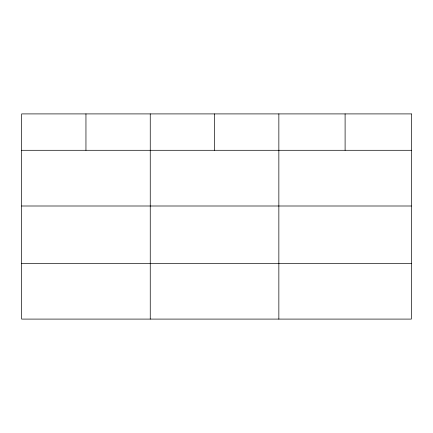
<?xml version="1.0" encoding="UTF-8"?>
<svg xmlns="http://www.w3.org/2000/svg" width="433" height="433" viewBox="0 0 433 433"><rect width="100%" height="100%" fill="white"/><g stroke="black" fill="none" stroke-linecap="round" stroke-linejoin="round"><path stroke-width="0.65" d="M21.65 150.294L411.35 150.294M21.65 206L411.35 206M21.65 263.388L411.35 263.388M345.101 113.906L345.101 150.294M278.852 113.906L278.852 319.094M214.552 113.906L214.552 150.294M150.251 113.906L150.251 319.094M85.951 113.906L85.951 150.294M411.35 113.906L21.65 113.906L21.65 319.094L411.35 319.094L411.35 113.906"/></g></svg>
